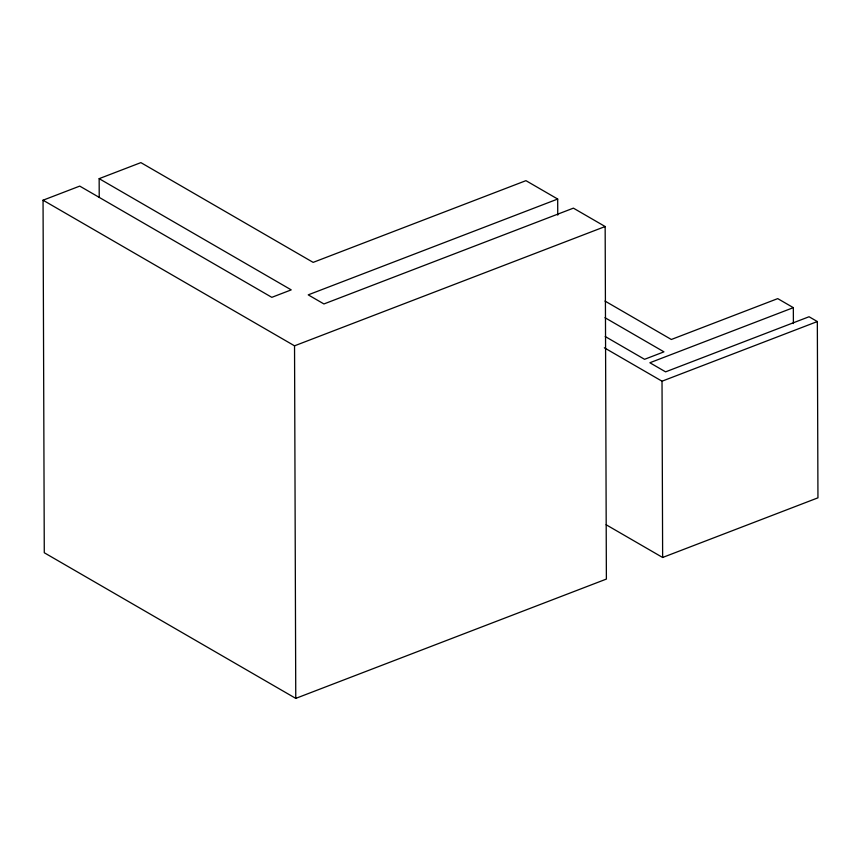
<?xml version="1.0" encoding="UTF-8"?>
<svg xmlns="http://www.w3.org/2000/svg" width="861" height="861" viewBox="0 0 861 861"><rect width="100%" height="100%" fill="white"/><g stroke="black" fill="none" stroke-linecap="round" stroke-linejoin="round"><path stroke-width="1.29" d="M557.745 215.132L557.691 199.042L308.216 294.86L323.93 303.955L573.404 208.147L605.154 226.529L606.381 579.076L295.764 698.379L44.277 552.751L43.05 200.204L79.739 186.105L271.818 297.336L291.233 289.877L99.155 178.657L99.219 197.417M99.155 178.657L140.881 162.621L313.156 262.379L525.942 180.659L557.691 199.042M43.05 200.204L294.537 345.821L605.154 226.529M793.39 323.564L793.336 307.657L649.872 362.75L665.596 371.855L809.06 316.751L817.337 321.551L817.95 497.83L662.636 557.476L606.112 524.736M604.347 347.801L662.023 381.197L817.337 321.551M793.336 307.657L777.731 298.616L671.332 339.482L604.992 301.059M604.949 317.677L663.96 351.848L644.555 359.306L605.208 336.522M662.023 381.197L662.636 557.476M294.537 345.821L295.764 698.379"/></g></svg>
